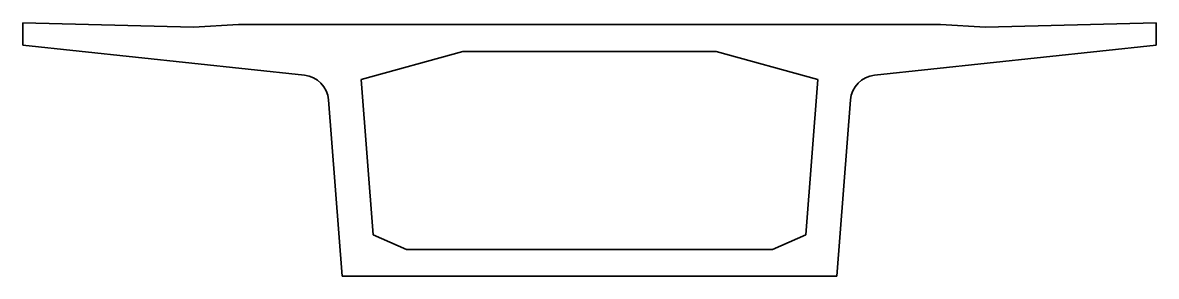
# Model space of a CAD drawing. Header units: metres. Extents: x -6.3 to 6.3, y -2.8 to 0.
import ezdxf

# ---------------------------------------------------------------- set-up
doc = ezdxf.new("R2010")
doc.units = ezdxf.units.M
doc.header["$MEASUREMENT"] = 0
doc.layers.add('Main1', color=4, linetype='Continuous', lineweight=35)

msp = doc.modelspace()

# ---------------------------------------------------------------- linework, layer by layer
at = {"layer": 'Main1'}
for p, q in [((-6.3, 0.02), (-6.3, -0.23)), ((-4.4, -0.03), (-6.3, 0.02)), ((-3.9, 0), (-4.4, -0.03)), ((0, 0), (-3.9, 0)), ((0, 0), (3.9, 0)), ((3.9, 0), (4.4, -0.03)), ((4.4, -0.03), (6.3, 0.02)), ((6.3, 0.02), (6.3, -0.23)), ((-6.3, -0.23), (-3.168, -0.564)), ((6.3, -0.23), (3.168, -0.564)), ((-2.537, -0.61), (-1.407, -0.3)), ((0, -0.3), (-1.407, -0.3)), ((0, -0.3), (1.407, -0.3)), ((2.537, -0.61), (1.407, -0.3)), ((-2.537, -0.61), (-2.404, -2.34)), ((2.537, -0.61), (2.404, -2.34)), ((-2.901, -0.839), (-2.75, -2.8)), ((2.901, -0.839), (2.75, -2.8)), ((-2.404, -2.34), (-2.034, -2.5)), ((2.404, -2.34), (2.034, -2.5)), ((0, -2.5), (-2.034, -2.5)), ((0, -2.5), (2.034, -2.5)), ((0, -2.8), (-2.75, -2.8)), ((0, -2.8), (2.75, -2.8))]:
    msp.add_line(p, q, dxfattribs=at)
for centre, start, end in [((-3.2, -0.862), 4.3987, 83.9204), ((3.2, -0.862), 96.0796, 175.6013)]:
    msp.add_arc(centre, 0.3, start, end, dxfattribs=at)

doc.saveas('drawing.dxf')
